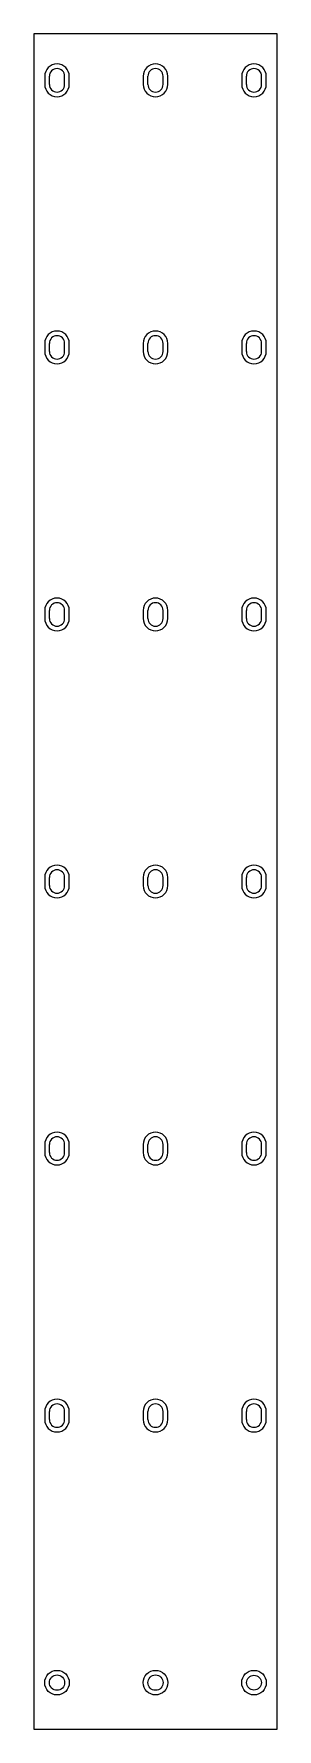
# Model space of a CAD drawing. Extents: x 0 to 105, y 0 to 730.
import ezdxf

# ---------------------------------------------------------------- set-up
doc = ezdxf.new("R2010")
doc.units = 0
doc.layers.get('0').update_dxf_attribs({"linetype": 'CONTINUOUS'})

msp = doc.modelspace()

# ---------------------------------------------------------------- linework, layer by layer
for p, q in [((4.7, 711.75), (4.7, 708.25)), ((6.7, 708.25), (6.7, 711.75)), ((13.3, 708.25), (13.3, 711.75)), ((15.3, 708.25), (15.3, 711.75)), ((47.2, 711.75), (47.2, 708.25)), ((49.2, 708.25), (49.2, 711.75)), ((55.8, 708.25), (55.8, 711.75)), ((57.8, 708.25), (57.8, 711.75)), ((89.7, 711.75), (89.7, 708.25)), ((91.7, 708.25), (91.7, 711.75)), ((98.3, 708.25), (98.3, 711.75)), ((100.3, 708.25), (100.3, 711.75)), ((4.7, 596.75), (4.7, 593.25)), ((6.7, 593.25), (6.7, 596.75)), ((13.3, 593.25), (13.3, 596.75)), ((15.3, 593.25), (15.3, 596.75)), ((47.2, 596.75), (47.2, 593.25)), ((49.2, 593.25), (49.2, 596.75)), ((55.8, 593.25), (55.8, 596.75)), ((57.8, 593.25), (57.8, 596.75)), ((89.7, 596.75), (89.7, 593.25)), ((91.7, 593.25), (91.7, 596.75)), ((98.3, 593.25), (98.3, 596.75)), ((100.3, 593.25), (100.3, 596.75)), ((4.7, 481.75), (4.7, 478.25)), ((6.7, 478.25), (6.7, 481.75)), ((13.3, 478.25), (13.3, 481.75)), ((15.3, 478.25), (15.3, 481.75)), ((47.2, 481.75), (47.2, 478.25)), ((49.2, 478.25), (49.2, 481.75)), ((55.8, 478.25), (55.8, 481.75)), ((57.8, 478.25), (57.8, 481.75)), ((89.7, 481.75), (89.7, 478.25)), ((91.7, 478.25), (91.7, 481.75)), ((98.3, 478.25), (98.3, 481.75)), ((100.3, 478.25), (100.3, 481.75)), ((4.7, 366.75), (4.7, 363.25)), ((6.7, 363.25), (6.7, 366.75)), ((13.3, 363.25), (13.3, 366.75)), ((15.3, 363.25), (15.3, 366.75)), ((47.2, 366.75), (47.2, 363.25)), ((49.2, 363.25), (49.2, 366.75)), ((55.8, 363.25), (55.8, 366.75)), ((57.8, 363.25), (57.8, 366.75)), ((89.7, 366.75), (89.7, 363.25)), ((91.7, 363.25), (91.7, 366.75)), ((98.3, 363.25), (98.3, 366.75)), ((100.3, 363.25), (100.3, 366.75)), ((4.7, 251.75), (4.7, 248.25)), ((6.7, 248.25), (6.7, 251.75)), ((13.3, 248.25), (13.3, 251.75)), ((15.3, 248.25), (15.3, 251.75)), ((47.2, 251.75), (47.2, 248.25)), ((49.2, 248.25), (49.2, 251.75)), ((55.8, 248.25), (55.8, 251.75)), ((57.8, 248.25), (57.8, 251.75)), ((89.7, 251.75), (89.7, 248.25)), ((91.7, 248.25), (91.7, 251.75)), ((98.3, 248.25), (98.3, 251.75)), ((100.3, 248.25), (100.3, 251.75)), ((4.7, 136.75), (4.7, 133.25)), ((6.7, 133.25), (6.7, 136.75)), ((13.3, 133.25), (13.3, 136.75)), ((15.3, 133.25), (15.3, 136.75)), ((47.2, 136.75), (47.2, 133.25)), ((49.2, 133.25), (49.2, 136.75)), ((55.8, 133.25), (55.8, 136.75)), ((57.8, 133.25), (57.8, 136.75)), ((89.7, 136.75), (89.7, 133.25)), ((91.7, 133.25), (91.7, 136.75)), ((98.3, 133.25), (98.3, 136.75)), ((100.3, 133.25), (100.3, 136.75))]:
    msp.add_line(p, q)
msp.add_lwpolyline([(0, 0), (105, 0), (105, 730), (0, 730)], close=True)
for centre, radius in [((10, 20), 5.3), ((10, 20), 3.3), ((52.5, 20), 5.3), ((52.5, 20), 3.3), ((95, 20), 5.3), ((95, 20), 3.2)]:
    msp.add_circle(centre, radius)
for centre, radius, start, end in [((10, 711.75), 5.3, 0, 180), ((52.5, 711.75), 5.3, 0, 180), ((95, 711.75), 5.3, 0, 180), ((10, 708.25), 5.3, 180, 0), ((10, 711.75), 3.3, 0, 180), ((10, 708.25), 3.3, 180, 0), ((52.5, 708.25), 5.3, 180, 0), ((52.5, 711.75), 3.3, 0, 180), ((52.5, 708.25), 3.3, 180, 0), ((95, 708.25), 5.3, 180, 0), ((95, 711.75), 3.3, 0, 180), ((95, 708.25), 3.3, 180, 0), ((10, 596.75), 5.3, 0, 180), ((10, 596.75), 3.3, 0, 180), ((52.5, 596.75), 5.3, 0, 180), ((52.5, 596.75), 3.3, 0, 180), ((95, 596.75), 5.3, 0, 180), ((95, 596.75), 3.3, 0, 180), ((10, 593.25), 5.3, 180, 0), ((10, 593.25), 3.3, 180, 0), ((52.5, 593.25), 5.3, 180, 0), ((52.5, 593.25), 3.3, 180, 0), ((95, 593.25), 5.3, 180, 0), ((95, 593.25), 3.3, 180, 0), ((10, 481.75), 5.3, 0, 180), ((10, 481.75), 3.3, 0, 180), ((52.5, 481.75), 5.3, 0, 180), ((52.5, 481.75), 3.3, 0, 180), ((95, 481.75), 5.3, 0, 180), ((95, 481.75), 3.3, 0, 180), ((10, 478.25), 5.3, 180, 0), ((10, 478.25), 3.3, 180, 0), ((52.5, 478.25), 5.3, 180, 0), ((52.5, 478.25), 3.3, 180, 0), ((95, 478.25), 5.3, 180, 0), ((95, 478.25), 3.3, 180, 0), ((10, 366.75), 5.3, 0, 180), ((10, 366.75), 3.3, 0, 180), ((52.5, 366.75), 5.3, 0, 180), ((52.5, 366.75), 3.3, 0, 180), ((95, 366.75), 5.3, 0, 180), ((95, 366.75), 3.3, 0, 180), ((10, 363.25), 5.3, 180, 0), ((10, 363.25), 3.3, 180, 0), ((52.5, 363.25), 5.3, 180, 0), ((52.5, 363.25), 3.3, 180, 0), ((95, 363.25), 5.3, 180, 0), ((95, 363.25), 3.3, 180, 0), ((10, 251.75), 5.3, 0, 180), ((52.5, 251.75), 5.3, 0, 180), ((95, 251.75), 5.3, 0, 180), ((10, 248.25), 5.3, 180, 0), ((10, 251.75), 3.3, 0, 180), ((10, 248.25), 3.3, 180, 0), ((52.5, 248.25), 5.3, 180, 0), ((52.5, 251.75), 3.3, 0, 180), ((52.5, 248.25), 3.3, 180, 0), ((95, 248.25), 5.3, 180, 0), ((95, 251.75), 3.3, 0, 180), ((95, 248.25), 3.3, 180, 0), ((10, 136.75), 5.3, 0, 180), ((10, 136.75), 3.3, 0, 180), ((52.5, 136.75), 5.3, 0, 180), ((52.5, 136.75), 3.3, 0, 180), ((95, 136.75), 5.3, 0, 180), ((95, 136.75), 3.3, 0, 180), ((10, 133.25), 5.3, 180, 0), ((10, 133.25), 3.3, 180, 0), ((52.5, 133.25), 5.3, 180, 0), ((52.5, 133.25), 3.3, 180, 0), ((95, 133.25), 5.3, 180, 0), ((95, 133.25), 3.3, 180, 0)]:
    msp.add_arc(centre, radius, start, end)

doc.saveas('drawing.dxf')
